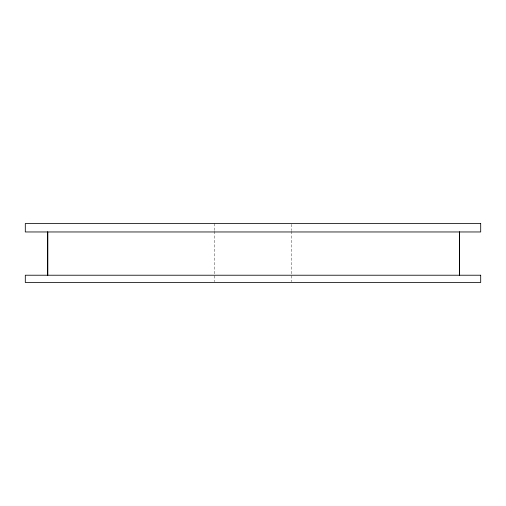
<?xml version="1.0" encoding="UTF-8"?>
<svg xmlns="http://www.w3.org/2000/svg" width="506" height="506" viewBox="0 0 506 506"><rect width="100%" height="100%" fill="white"/><g stroke="black" fill="none" stroke-linecap="round" stroke-linejoin="round"><path stroke-width="0.38" stroke-dasharray="2.53 1.9" d="M291.431 224.291L291.431 230.584M291.431 231.368L291.431 281.709M214.569 223.507L214.569 230.584M214.569 231.368L214.569 281.709"/><path stroke-width="0.76" d="M459.511 231.963L459.511 275.22M459.41 231.963L459.41 275.22M47.773 231.963L47.773 275.22M47.672 231.963L47.672 275.22M480.7 223.507L25.3 223.507L25.3 231.963L480.7 231.963L480.7 223.507M480.7 275.22L25.3 275.22L25.3 282.493L480.7 282.493L480.7 275.22"/></g></svg>
